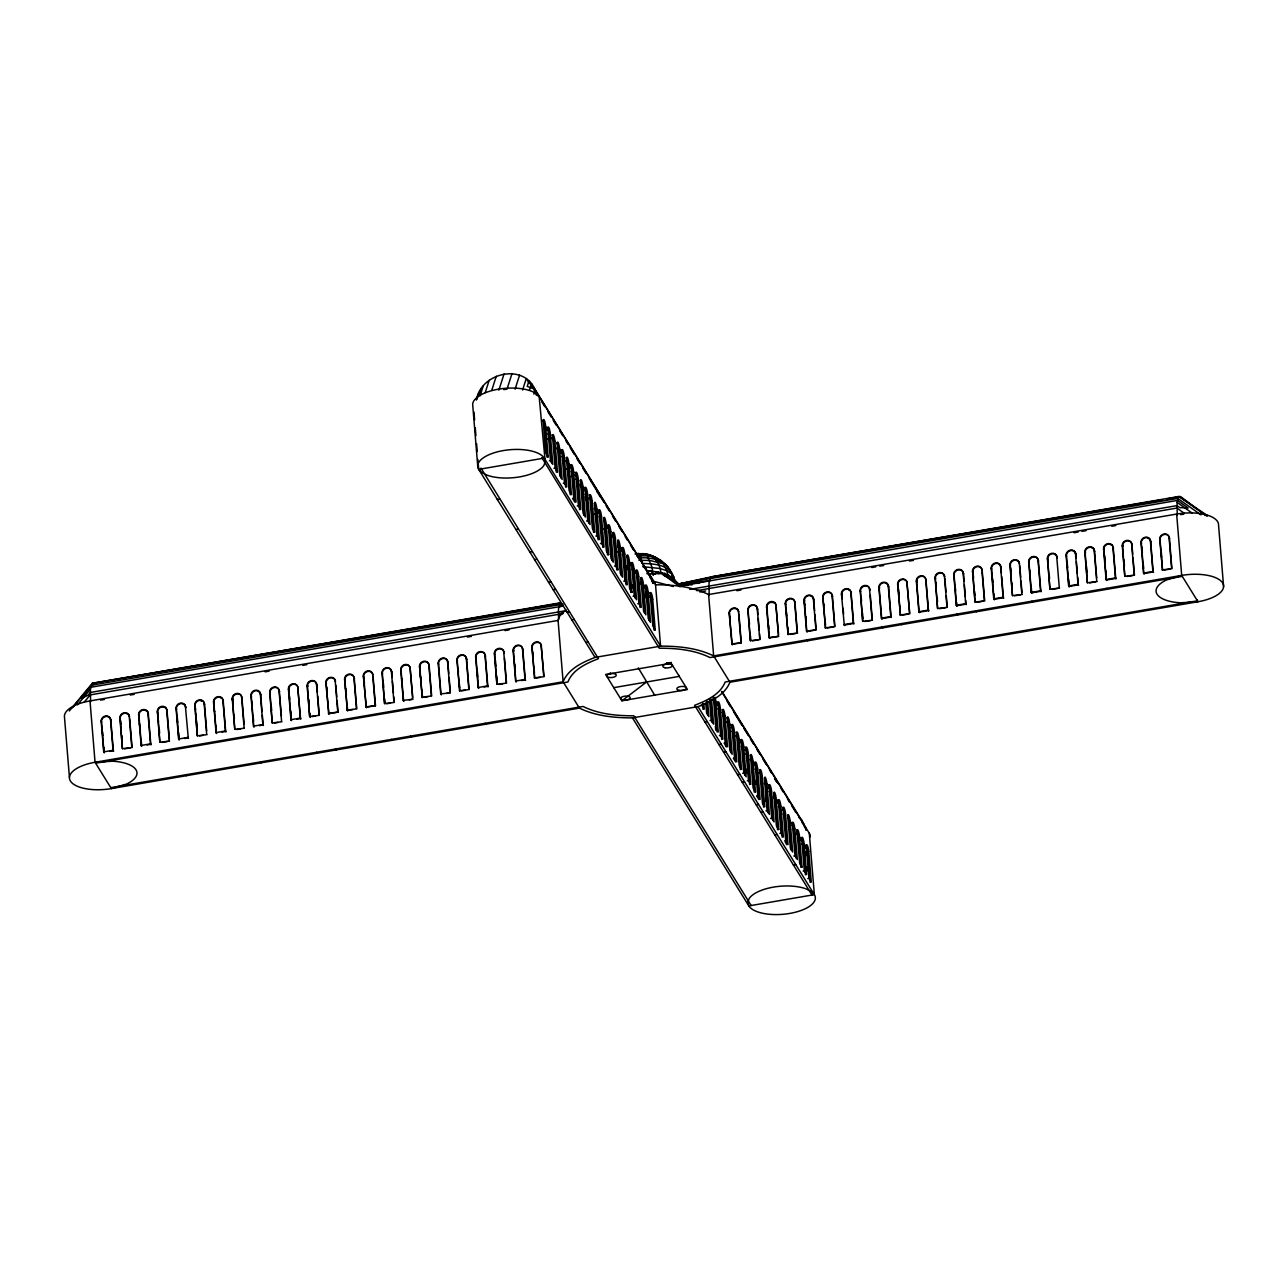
<?xml version="1.0" encoding="UTF-8"?>
<svg xmlns="http://www.w3.org/2000/svg" width="1288" height="1288" viewBox="0 0 1288 1288"><rect width="100%" height="100%" fill="white"/><g stroke="black" fill="none" stroke-linecap="round" stroke-linejoin="round"><path stroke-width="1.5" d="M558.557 619.625L558.493 608.757L560.409 602.8L92.35 683.284L90.434 689.241L90.595 701.847M476.415 400.069C480.521 372.812 523.926 362.508 535.196 389.958L655.528 584.784C673.495 584.736 692.284 586.587 708.593 594.541L709.173 595.491L709.028 582.884L710.928 576.927L1178.987 496.444L1207.484 515.635M1205.793 515.458L1178.987 496.444L1177.071 502.401L1177.232 515.007L1176.652 514.057L708.593 594.541L713.649 655.898L729.926 682.221C724.79 695.166 710.332 701.831 697.999 706.613L632.472 717.883C614.505 717.915 595.716 716.064 579.407 708.11L563.114 681.787L558.074 620.43L559.491 616.34L565.851 609.82M476.769 399.296L478.894 392.663M481.068 389.314L477.043 398.282M480.086 395.802L483.241 385.933M485.222 392.647L489.166 380.33M491.791 390.184L496.283 376.225M498.859 390.151L504.075 373.89M507.536 387.479L512.028 373.504M515.071 389.185L519.595 375.098M522.574 390.039L526.277 378.543L529.449 383.663M529.465 390.232L531.59 383.615M533.844 394.16L535.196 389.958L536.42 395.352M668.714 575.156L667.635 576.944L664.592 573.128L662.692 574.657M670.855 579.326L671.95 573.691C665.976 563.903 652.485 563.935 642.293 563.403L640.394 555.563L638.961 553.438L636.53 553.615M69.311 710.96L92.35 683.284L560.006 603.251M72.531 707.643L91.158 685.28L563.033 604.12M91.464 686.359L93.944 683.397M77.505 704.761L90.434 689.241M84.187 702.169L90.24 694.892L558.3 614.408L561.874 612.959M621.911 700.801L687.438 689.531L671.145 663.207L605.618 674.477L621.911 700.801L646.528 682.012M658.12 572.065L653.258 574.448L650.665 570.616L648.122 571.421M729.926 682.221L1197.985 601.738A33.858 14.088 -4.7 0 0 1222.602 582.949A33.858 14.088 -4.7 0 0 1181.692 575.414L713.649 655.898C697.323 647.945 678.551 646.093 660.583 646.141L595.056 657.411C582.723 662.193 568.25 668.842 563.114 681.787L95.054 762.271A33.858 14.088 -4.7 0 0 70.438 781.059A33.858 14.088 -4.7 0 0 111.348 788.594L579.407 708.11M1181.692 575.414L1166.413 580.003A33.858 14.088 -4.7 0 0 1180.516 602.8L1197.985 601.738L1181.692 575.414L1176.652 514.057A33.858 14.088 -4.7 0 1 1218.561 525.182L1223.6 586.555M558.847 606.793L562.711 605.924M652.469 573.852L661.823 573.45L678.744 584.011L710.928 576.927L1162.726 499.615M664.35 575.849L674.832 580.115L678.744 584.011L712.522 577.024M544.47 426.36L545.629 426.167A4.83 0.918 80.2 0 0 544.116 419.904A4.83 0.918 80.2 0 0 543.311 422.4L545.822 453.102L548.157 456.854L546.981 457.063L544.47 426.36A4.83 0.918 80.2 0 0 542.94 420.097M547.964 429.918L550.475 460.621L552.81 464.388L550.282 433.686A4.83 0.918 80.2 0 0 548.769 427.423A4.83 0.918 80.2 0 0 547.964 429.918L546.788 430.128A4.83 0.918 80.2 0 1 546.74 429.049M547.947 434.088L550.282 433.686M551.441 437.646L552.616 437.453A4.83 0.918 80.2 0 1 553.421 434.941A4.83 0.918 80.2 0 1 554.935 441.204L557.462 471.907L556.287 472.1L553.776 441.414A4.83 0.918 80.2 0 0 551.956 434.813M547.513 438.902L548.672 438.693M553.776 441.414L554.935 441.204M560.795 477.719L558.429 448.932L559.604 448.739A4.83 0.918 80.2 0 0 558.074 442.476A4.83 0.918 80.2 0 0 557.269 444.972L559.797 475.658L562.115 479.426L559.604 448.739M560.763 452.7L561.922 452.491A4.83 0.918 80.2 0 1 562.727 449.995A4.83 0.918 80.2 0 1 564.257 456.258L566.768 486.945L564.45 483.193L561.922 452.491M477.88 459.478L478.701 469.379L544.228 458.109L660.583 646.141L655.528 584.784M561.906 456.66L564.257 456.258M549.316 460.83L550.475 460.621M567.734 463.986L568.91 463.777A4.83 0.918 80.2 0 0 567.38 457.514A4.83 0.918 80.2 0 0 566.575 460.025L569.103 490.712L571.437 494.479L570.262 494.673L567.734 463.986A4.83 0.918 80.2 0 0 566.205 457.723M553.969 468.349L555.144 468.14L557.462 471.907M571.228 467.544L570.069 467.737A4.83 0.918 80.2 0 1 570.874 465.242A4.83 0.918 80.2 0 1 572.387 471.505L574.915 502.191L572.58 498.44L573.756 498.231L576.09 501.998L573.562 471.295A4.83 0.918 80.2 0 0 572.033 465.032A4.83 0.918 80.2 0 0 571.228 467.544L573.756 498.231M566.124 468.993L567.3 468.8M571.228 471.698L573.562 471.295M574.722 475.256L575.881 475.063A4.83 0.918 80.2 0 1 576.686 472.551A4.83 0.918 80.2 0 1 578.215 478.814L580.743 509.517L578.409 505.749L575.881 475.063M570.793 476.528L571.952 476.319M575.881 479.216L578.215 478.814M563.275 483.386L564.45 483.193M497.313 499.454L499.647 499.052M584.06 515.313L581.693 486.542L582.868 486.349A4.83 0.918 80.2 0 0 581.339 480.086A4.83 0.918 80.2 0 0 580.55 482.581L583.062 513.284L585.396 517.035L582.868 486.349M584.028 490.309L585.203 490.1A4.83 0.918 80.2 0 1 585.992 487.605A4.83 0.918 80.2 0 1 587.521 493.868L590.049 524.554L587.714 520.803L585.203 490.1M585.187 494.27L587.521 493.868M588.68 497.828L589.856 497.619A4.83 0.918 80.2 0 1 590.661 495.123A4.83 0.918 80.2 0 1 592.174 501.386L594.702 532.073L593.527 532.282L591.015 501.579A4.83 0.918 80.2 0 0 589.196 494.978M591.015 501.579L592.174 501.386M577.233 505.959L578.409 505.749M596.827 508.905L599.355 539.608L597.02 535.84L594.509 505.138A4.83 0.918 80.2 0 1 595.314 502.642A4.83 0.918 80.2 0 1 596.827 508.905L594.493 509.307A4.83 0.918 80.2 0 0 594.364 508.1M597.986 512.865L599.162 512.656A4.83 0.918 80.2 0 1 599.966 510.161A4.83 0.918 80.2 0 1 601.48 516.424L604.008 547.126L601.689 543.359L599.162 512.656M594.058 514.121L595.217 513.912M515.924 529.545L518.275 529.143M599.145 516.826L601.48 516.424M586.555 520.996L587.714 520.803M604.974 524.152L606.133 523.942A4.83 0.918 80.2 0 0 604.619 517.679A4.83 0.918 80.2 0 0 603.814 520.191L606.342 550.878L608.661 554.645L607.501 554.838L604.974 524.152A4.83 0.918 80.2 0 0 603.444 517.889M607.308 527.919L608.467 527.71A4.83 0.918 80.2 0 1 609.272 525.214A4.83 0.918 80.2 0 1 610.802 531.477L613.313 562.164L610.995 558.396L608.467 527.71M603.364 529.175L604.539 528.949M608.451 531.88L610.802 531.477M595.861 536.033L597.02 535.84M611.961 535.438L613.12 535.245A4.83 0.918 80.2 0 1 613.925 532.733A4.83 0.918 80.2 0 1 615.455 538.996L617.982 569.699L616.807 569.892L614.279 539.205A4.83 0.918 80.2 0 0 612.476 532.604M529.899 552.117L532.234 551.715M614.279 539.205L615.455 538.996M600.514 543.568L601.689 543.359M534.552 559.636L536.887 559.234M621.299 575.495L618.932 546.724L620.108 546.514A4.83 0.918 80.2 0 0 618.578 540.252A4.83 0.918 80.2 0 0 617.773 542.763L620.301 573.45L622.635 577.217L620.108 546.514M621.267 550.475L622.426 550.282A4.83 0.918 80.2 0 1 623.231 547.77A4.83 0.918 80.2 0 1 624.761 554.033L627.288 584.736L624.954 580.969L622.426 550.282M617.338 551.747L618.498 551.538M622.426 554.436L624.761 554.033M628.238 561.761L629.413 561.568A4.83 0.918 80.2 0 0 627.884 555.305A4.83 0.918 80.2 0 0 627.095 557.801L629.607 588.487L631.941 592.255L630.766 592.464L628.238 561.761A4.83 0.918 80.2 0 0 626.725 555.498M614.473 566.124L615.648 565.931L617.982 569.699M631.748 565.319L634.26 596.022L636.594 599.773L634.066 569.087A4.83 0.918 80.2 0 0 632.537 562.824A4.83 0.918 80.2 0 0 631.748 565.319L630.573 565.529A4.83 0.918 80.2 0 1 631.378 563.017A4.83 0.918 80.2 0 1 632.891 569.28L635.258 598.067M548.511 582.208L550.845 581.806M631.732 569.489L634.066 569.087M635.226 573.047L636.401 572.838A4.83 0.918 80.2 0 1 637.206 570.343A4.83 0.918 80.2 0 1 638.719 576.605L641.247 607.292L638.912 603.541L636.401 572.838M553.164 589.727L555.514 589.324M636.385 577.008L638.719 576.605M658.571 573.595L659.343 573.45A3.284 1.369 -4.7 0 1 663.32 574.19L663.497 574.496M623.778 581.178L624.954 580.969M644.58 613.104L642.213 584.333L643.372 584.124A4.83 0.918 80.2 0 0 641.859 577.861A4.83 0.918 80.2 0 0 641.054 580.357L643.565 611.059L645.9 614.827L643.372 584.124M644.547 588.101L645.707 587.908A4.83 0.918 80.2 0 1 646.512 585.396A4.83 0.918 80.2 0 1 648.041 591.659L650.569 622.346L648.234 618.578L645.707 587.908M1166.703 498.939L1180.581 496.54L1197.196 509.195M562.679 606.133L90.788 687.277L81.627 698.273L87.922 695.343L90.321 692.477L566.044 610.673M645.707 592.061L648.041 591.659M678.776 586.169L1177.441 500.42L1188.132 508.019L1179.76 507.601L1176.974 505.621L689.788 589.389M633.1 596.215L634.26 596.022M567.139 612.283L569.473 611.881M708.835 588.536L1176.894 508.052L1183.962 513.059M559.089 614.328L563.033 613.652M696.744 590.661L708.609 588.616M651.519 599.387L652.694 599.194A4.83 0.918 80.2 0 0 651.164 592.931A4.83 0.918 80.2 0 0 650.36 595.426L652.887 626.113L655.222 629.88L654.046 630.074L651.519 599.387A4.83 0.918 80.2 0 0 649.716 592.786M699.754 591.981L705.679 590.967M637.753 603.734L638.912 603.541M69.439 777.469L64.4 716.112A33.858 14.088 -4.7 0 1 90.015 700.914L558.074 620.43M100.512 700.141L104.473 699.465M130.265 695.037L134.226 694.345M265.119 671.837L269.095 671.161M302.809 665.365L306.769 664.672M467.415 637.061L471.392 636.369M505.105 630.573L509.066 629.896M736.945 590.709L740.906 590.033M871.815 567.525L875.776 566.833M879.736 566.157L883.713 565.48M909.489 561.037L913.466 560.361M1074.111 532.733L1078.072 532.057M1082.033 531.364L1086.009 530.688M1111.785 526.261L1115.762 525.568M571.792 619.818L574.126 619.415M585.75 642.374L588.085 641.971M111.122 720.523L110.527 719.59A4.83 4.299 -31.7 0 0 105.487 716.015A4.83 4.299 -31.7 0 0 101.172 721.2L103.7 751.886L113.054 750.276L113.634 751.226M122.424 748.666L120.187 718.446A4.83 4.299 -31.7 0 1 124.501 713.262A4.83 4.299 -31.7 0 1 129.541 716.836L129.251 716.37A4.83 4.299 -31.7 0 0 124.212 712.795A4.83 4.299 -31.7 0 0 119.897 717.98L122.424 748.666L132.068 747.539L129.702 718.752M148.555 714.083L147.975 713.149A4.83 4.299 -31.7 0 0 142.936 709.575A4.83 4.299 -31.7 0 0 138.621 714.76L141.149 745.462L150.503 743.852L151.082 744.786M167.295 710.863L166.715 709.93A4.83 4.299 -31.7 0 0 161.676 706.355A4.83 4.299 -31.7 0 0 157.345 711.539L159.857 742.242L169.533 741.099M186.019 707.643L185.44 706.71A4.83 4.299 -31.7 0 0 180.4 703.135A4.83 4.299 -31.7 0 0 176.07 708.32L178.597 739.006L187.968 737.396L188.547 738.346M204.744 704.423L204.164 703.49A4.83 4.299 -31.7 0 0 199.125 699.915A4.83 4.299 -31.7 0 0 194.794 705.1L197.322 735.802L206.966 734.659M223.468 701.203L222.888 700.269A4.83 4.299 -31.7 0 0 217.833 696.695A4.83 4.299 -31.7 0 0 213.518 701.88L216.046 732.582L225.4 730.972L225.98 731.906M242.192 697.999L241.597 697.05A4.83 4.299 -31.7 0 0 236.557 693.475A4.83 4.299 -31.7 0 0 232.243 698.659L234.77 729.362L244.414 728.219M260.901 694.779L260.321 693.83A4.83 4.299 -31.7 0 0 255.282 690.255A4.83 4.299 -31.7 0 0 250.967 695.44L253.494 726.142L262.849 724.532L263.428 725.466M279.625 691.559L279.045 690.61A4.83 4.299 -31.7 0 0 274.006 687.035A4.83 4.299 -31.7 0 0 269.691 692.22L272.219 722.922L281.863 721.779M296.836 719.203L300.587 718.559L297.769 687.389A4.83 4.299 -31.7 0 0 292.73 683.815A4.83 4.299 -31.7 0 0 288.415 689L290.927 719.702L300.297 718.092L300.877 719.026M317.073 685.103L316.494 684.169A4.83 4.299 -31.7 0 0 311.454 680.595A4.83 4.299 -31.7 0 0 307.124 685.779L309.651 716.482L319.311 715.339L317.733 696.148M328.376 713.262L338.036 712.119L328.665 713.729L326.138 683.026A4.83 4.299 -31.7 0 1 330.469 677.842A4.83 4.299 -31.7 0 1 335.508 681.416L335.218 680.95A4.83 4.299 -31.7 0 0 330.179 677.375A4.83 4.299 -31.7 0 0 325.848 682.56L328.955 714.196M347.1 710.042L356.76 708.899L354.232 678.196A4.83 4.299 -31.7 0 0 349.193 674.622A4.83 4.299 -31.7 0 0 344.862 679.806L347.39 710.509L344.572 679.34A4.83 4.299 -31.7 0 1 348.903 674.155A4.83 4.299 -31.7 0 1 353.942 677.73L354.522 678.679M365.824 706.822L375.484 705.679L366.114 707.289L363.586 676.603A4.83 4.299 -31.7 0 1 367.917 671.402A4.83 4.299 -31.7 0 1 372.973 674.993L372.667 674.51A4.83 4.299 -31.7 0 0 367.627 670.935A4.83 4.299 -31.7 0 0 363.313 676.12L366.404 707.756M391.971 672.239L391.391 671.289A4.83 4.299 -31.7 0 0 386.352 667.715A4.83 4.299 -31.7 0 0 382.037 672.899L384.565 703.602L394.209 702.459L393.742 696.711M412.772 697.323L410.115 668.07A4.83 4.299 -31.7 0 0 405.076 664.495A4.83 4.299 -31.7 0 0 400.761 669.68L403.289 700.382L412.933 699.239L409.182 699.883M421.997 697.162L431.657 696.019L429.129 665.333A4.83 4.299 -31.7 0 0 424.09 661.742A4.83 4.299 -31.7 0 0 419.775 666.942L422.287 697.629L419.486 666.46A4.83 4.299 -31.7 0 1 423.8 661.275A4.83 4.299 -31.7 0 1 428.84 664.85L429.419 665.799M448.144 662.579L447.564 661.63A4.83 4.299 -31.7 0 0 442.525 658.055A4.83 4.299 -31.7 0 0 438.21 663.24L440.721 693.942L450.381 692.799L446.63 693.443M459.446 690.722L469.106 689.579L466.578 658.893A4.83 4.299 -31.7 0 0 461.539 655.302A4.83 4.299 -31.7 0 0 457.208 660.503L459.736 691.189L456.918 660.036A4.83 4.299 -31.7 0 1 461.249 654.835A4.83 4.299 -31.7 0 1 466.288 658.426L466.868 659.359M485.592 656.139L485.013 655.206A4.83 4.299 -31.7 0 0 479.973 651.615A4.83 4.299 -31.7 0 0 475.642 656.816L478.17 687.502L487.524 685.892L488.12 686.826M504.316 652.919L503.737 651.986A4.83 4.299 -31.7 0 0 498.681 648.395A4.83 4.299 -31.7 0 0 494.367 653.596L496.894 684.282L506.538 683.139L504.494 658.2M523.073 649.699L522.477 648.766A4.83 4.299 -31.7 0 0 517.438 645.191A4.83 4.299 -31.7 0 0 513.123 650.376L515.619 681.062L525.005 679.452L525.585 680.386M534.375 677.842L544.019 676.699L541.202 645.546A4.83 4.299 -31.7 0 0 536.162 641.971A4.83 4.299 -31.7 0 0 531.847 647.156L534.665 678.309L532.137 647.623A4.83 4.299 -31.7 0 1 536.452 642.438A4.83 4.299 -31.7 0 1 541.491 646.013M731.648 643.919L741.292 642.776L731.938 644.386L729.411 613.684A4.83 4.299 -31.7 0 1 733.725 608.5A4.83 4.299 -31.7 0 1 738.765 612.074L738.475 611.607A4.83 4.299 -31.7 0 0 733.436 608.033A4.83 4.299 -31.7 0 0 729.121 613.217L732.228 644.853M757.779 609.337L757.199 608.387A4.83 4.299 -31.7 0 0 752.16 604.813A4.83 4.299 -31.7 0 0 747.845 609.997L750.373 640.7L760.017 639.556L759.55 633.809M778.58 634.421L775.923 605.167A4.83 4.299 -31.7 0 0 770.884 601.593A4.83 4.299 -31.7 0 0 766.569 606.777L769.081 637.48L778.741 636.336L769.371 637.946L766.859 607.26A4.83 4.299 -31.7 0 1 775.956 604.539M787.805 634.26L797.465 633.116L794.938 602.43A4.83 4.299 -31.7 0 0 789.898 598.84A4.83 4.299 -31.7 0 0 785.583 604.04L788.095 634.726L785.294 603.557A4.83 4.299 -31.7 0 1 789.608 598.373A4.83 4.299 -31.7 0 1 794.648 601.947L795.227 602.897M813.952 599.677L813.372 598.727A4.83 4.299 -31.7 0 0 808.333 595.153A4.83 4.299 -31.7 0 0 804.002 600.337L806.529 631.039L816.19 629.896L806.819 631.506L804.292 600.82A4.83 4.299 -31.7 0 1 808.623 595.62A4.83 4.299 -31.7 0 1 813.662 599.21L814.612 610.721M825.254 627.82L834.914 626.676L832.386 595.99A4.83 4.299 -31.7 0 0 827.347 592.399A4.83 4.299 -31.7 0 0 823.016 597.6L825.544 628.286L822.726 597.117A4.83 4.299 -31.7 0 1 827.057 591.933A4.83 4.299 -31.7 0 1 832.096 595.507L832.676 596.457M853.912 623.939L853.332 622.99L843.978 624.6L844.558 625.549M870.125 590.017L869.529 589.083A4.83 4.299 -31.7 0 0 864.49 585.493A4.83 4.299 -31.7 0 0 860.175 590.693L862.702 621.38L872.346 620.236L870.302 595.298M888.833 586.797L888.253 585.863A4.83 4.299 -31.7 0 0 883.214 582.273A4.83 4.299 -31.7 0 0 878.899 587.473L881.427 618.159L890.781 616.549L891.36 617.499M900.151 614.94L909.795 613.812L906.977 582.643A4.83 4.299 -31.7 0 0 901.938 579.053A4.83 4.299 -31.7 0 0 897.623 584.253L900.441 615.423L897.913 584.72A4.83 4.299 -31.7 0 1 902.228 579.536A4.83 4.299 -31.7 0 1 907.267 583.11M926.281 580.357L925.702 579.423A4.83 4.299 -31.7 0 0 920.662 575.833A4.83 4.299 -31.7 0 0 916.348 581.033L918.859 611.72L928.229 610.11L928.809 611.059M937.584 608.5L935.362 578.28A4.83 4.299 -31.7 0 1 939.677 573.096A4.83 4.299 -31.7 0 1 944.716 576.67L944.426 576.203A4.83 4.299 -31.7 0 0 939.387 572.613A4.83 4.299 -31.7 0 0 935.072 577.813L937.584 608.5L947.244 607.373L946.294 595.861M963.73 573.917L963.15 572.983A4.83 4.299 -31.7 0 0 958.111 569.409A4.83 4.299 -31.7 0 0 953.78 574.593L956.308 605.279L965.678 603.669L966.258 604.619M975.032 602.06L972.794 571.84A4.83 4.299 -31.7 0 1 977.125 566.656A4.83 4.299 -31.7 0 1 982.164 570.23L981.875 569.763A4.83 4.299 -31.7 0 0 976.835 566.189A4.83 4.299 -31.7 0 0 972.504 571.373L975.032 602.06L984.692 600.933L982.325 572.146M1001.179 567.477L1000.599 566.543A4.83 4.299 -31.7 0 0 995.56 562.969A4.83 4.299 -31.7 0 0 991.229 568.153L993.756 598.856L1003.111 597.246L1003.706 598.179M1019.613 563.79L1019.307 563.323A4.83 4.299 -31.7 0 0 1014.268 559.749A4.83 4.299 -31.7 0 0 1009.953 564.933L1012.481 595.636L1022.125 594.493M1038.627 561.037L1038.031 560.103A4.83 4.299 -31.7 0 0 1032.992 556.529A4.83 4.299 -31.7 0 0 1028.677 561.713L1031.205 592.416L1040.559 590.806L1041.139 591.739M1057.335 557.817L1056.756 556.883A4.83 4.299 -31.7 0 0 1051.716 553.309A4.83 4.299 -31.7 0 0 1047.402 558.493L1049.929 589.196L1059.573 588.053M1076.06 554.597L1075.48 553.663A4.83 4.299 -31.7 0 0 1070.441 550.089A4.83 4.299 -31.7 0 0 1066.126 555.273L1068.638 585.976L1078.008 584.366L1078.587 585.299M1094.784 551.377L1094.204 550.443A4.83 4.299 -31.7 0 0 1089.165 546.869A4.83 4.299 -31.7 0 0 1084.85 552.053L1087.362 582.756L1097.022 581.613M1113.508 548.173L1112.929 547.223A4.83 4.299 -31.7 0 0 1107.889 543.649A4.83 4.299 -31.7 0 0 1103.558 548.833L1106.086 579.536L1115.456 577.926L1116.036 578.859M1132.233 544.953L1131.653 544.003A4.83 4.299 -31.7 0 0 1126.614 540.429A4.83 4.299 -31.7 0 0 1122.283 545.613L1124.81 576.316L1134.47 575.173L1133.038 557.913M1150.957 541.733L1150.377 540.783A4.83 4.299 -31.7 0 0 1145.338 537.209A4.83 4.299 -31.7 0 0 1141.007 542.393L1143.535 573.096L1152.889 571.486L1153.485 572.419M1162.259 569.876L1171.903 568.733L1169.391 538.03A4.83 4.299 -31.7 0 0 1164.336 534.456A4.83 4.299 -31.7 0 0 1160.021 539.64L1162.549 570.343L1159.731 539.173A4.83 4.299 -31.7 0 1 1164.046 533.989A4.83 4.299 -31.7 0 1 1169.101 537.563L1169.681 538.513M109.609 751.403L113.344 750.759L110.816 720.056A4.83 4.299 -31.7 0 0 105.777 716.482A4.83 4.299 -31.7 0 0 101.462 721.666L103.99 752.369M124.582 748.827L130.201 747.861M147.041 744.963L150.793 744.319L148.265 713.616A4.83 4.299 -31.7 0 0 143.226 710.042A4.83 4.299 -31.7 0 0 138.911 715.226L141.439 745.929M162.03 742.387L167.649 741.421M184.506 738.523L188.257 737.879L185.44 706.71M199.479 735.947L203.23 735.303M221.955 732.083L225.69 731.439L223.178 700.736A4.83 4.299 -31.7 0 0 218.139 697.162A4.83 4.299 -31.7 0 0 213.808 702.346L216.336 733.049M236.928 729.507L240.679 728.863M259.403 725.643L263.138 724.999L262.349 715.404M274.376 723.067L278.111 722.423M311.825 716.627L315.56 715.983M349.257 710.187L353.009 709.543M386.722 703.747L390.473 703.103M424.171 697.307L427.906 696.663M461.603 690.867L465.354 690.223M484.079 687.003L487.83 686.359L485.302 655.673A4.83 4.299 -31.7 0 0 480.263 652.098A4.83 4.299 -31.7 0 0 475.932 657.283L478.46 687.969M499.052 684.427L502.803 683.783M521.543 680.563L525.295 679.919L522.767 649.233A4.83 4.299 -31.7 0 0 517.728 645.658A4.83 4.299 -31.7 0 0 513.413 650.843L515.908 681.529M536.533 677.987L540.268 677.343M752.53 640.844L758.149 639.878M789.979 634.404L795.582 633.438M827.411 627.964L833.03 626.998M864.86 621.524L870.479 620.558M902.308 615.101L907.927 614.135M939.757 608.661L945.376 607.695M977.19 602.221L982.808 601.255M1014.638 595.781L1020.257 594.815M1052.087 589.341L1057.706 588.375M1089.535 582.901L1095.154 581.935M1126.968 576.461L1132.587 575.495M1164.416 570.021L1170.035 569.054M669.502 662.596L666.395 663.143A4.83 2.013 -4.7 0 1 668.891 662.982M95.634 763.204L567.895 681.996C572.709 669.551 586.636 663.24 598.437 658.699L480.955 468.091M1182.287 576.364L710.026 657.572C694.441 649.876 676.458 648.154 659.279 648.234L541.813 457.626M613.764 687.647L679.291 676.377L679.211 675.492M110.768 787.66L583.029 706.452C598.598 714.132 616.582 715.854 633.76 715.79L751.162 905.512M715.693 700.994L718.221 731.681L717.046 731.89L714.518 701.187L715.693 700.994A4.83 0.918 80.2 0 0 715.098 697.339M700.753 705.566L701.928 705.357L704.262 709.125L703.779 703.377M718.028 704.745L720.539 735.448L722.874 739.215L720.346 708.513A4.83 0.918 80.2 0 0 718.833 702.25A4.83 0.918 80.2 0 0 718.028 704.745L716.853 704.955A4.83 0.918 80.2 0 1 717.658 702.443A4.83 0.918 80.2 0 1 719.187 708.706L721.699 739.409M718.012 708.915L720.346 708.513M721.505 712.473L722.681 712.28A4.83 0.918 80.2 0 1 723.486 709.769A4.83 0.918 80.2 0 1 724.999 716.031L727.527 746.734L725.208 742.967L722.681 712.28M722.665 716.434L724.999 716.031M710.074 720.604L711.234 720.411L713.568 724.162L711.507 699.223M704.955 722.037L707.289 721.634M730.86 752.53L728.493 723.759L729.652 723.55A4.83 0.918 80.2 0 0 728.139 717.287A4.83 0.918 80.2 0 0 727.334 719.799L729.861 750.485L732.18 754.253L729.652 723.55M730.811 727.511L731.986 727.317A4.83 0.918 80.2 0 1 732.792 724.806A4.83 0.918 80.2 0 1 734.305 731.069L736.833 761.772L734.514 758.02L731.986 727.317M731.97 731.471L734.305 731.069M719.38 735.657L720.539 735.448M737.799 738.797L738.974 738.604A4.83 0.918 80.2 0 0 737.444 732.341A4.83 0.918 80.2 0 0 736.639 734.836L739.167 765.539L741.486 769.29L740.326 769.5L737.799 738.797A4.83 0.918 80.2 0 0 735.979 732.196M724.033 743.176L725.208 742.967M718.913 744.593L721.248 744.19M741.292 742.355L743.82 773.058L746.138 776.809L743.627 746.122A4.83 0.918 80.2 0 0 742.097 739.859A4.83 0.918 80.2 0 0 741.292 742.355L740.117 742.564A4.83 0.918 80.2 0 1 740.214 740.004M741.276 746.525L743.627 746.122M723.566 752.128L725.917 751.725M744.77 750.083L745.945 749.874A4.83 0.918 80.2 0 1 746.75 747.378A4.83 0.918 80.2 0 1 748.28 753.641L750.791 784.344L748.473 780.576L745.945 749.874M745.929 754.044L748.28 753.641M734.514 758.02L733.339 758.213L735.673 761.981L733.146 731.278A4.83 0.918 80.2 0 0 732.083 726.062A4.83 0.918 80.2 0 0 730.908 724.967M751.757 761.369L752.933 761.16A4.83 0.918 80.2 0 0 751.403 754.897A4.83 0.918 80.2 0 0 750.598 757.408L753.126 788.095L755.46 791.862L754.285 792.056L751.757 761.369A4.83 0.918 80.2 0 0 750.228 755.106M754.092 765.12L755.251 764.927A4.83 0.918 80.2 0 1 756.056 762.416A4.83 0.918 80.2 0 1 757.586 768.678L760.113 799.381L757.779 795.614L755.251 764.927M755.235 769.081L757.586 768.678M742.645 773.251L743.82 773.058M737.541 774.684L739.876 774.281M758.745 772.639L759.904 772.446A4.83 0.918 80.2 0 1 760.709 769.934A4.83 0.918 80.2 0 1 762.238 776.197L764.766 806.9L762.432 803.149L759.904 772.446M759.26 769.805A4.83 0.918 80.2 0 1 761.063 776.406L762.238 776.197M747.298 780.786L748.473 780.576M742.194 782.219L744.528 781.816M766.891 783.732L769.419 814.419L767.085 810.667L764.557 779.965A4.83 0.918 80.2 0 1 765.362 777.469A4.83 0.918 80.2 0 1 766.891 783.732L764.557 784.134A4.83 0.918 80.2 0 0 764.412 782.927M768.051 787.692L769.226 787.483A4.83 0.918 80.2 0 1 770.015 784.988A4.83 0.918 80.2 0 1 771.544 791.251L774.072 821.937L771.737 818.186L769.226 787.483M769.21 791.653L771.544 791.251M757.779 795.614L756.603 795.823L758.938 799.574L756.41 768.888A4.83 0.918 80.2 0 0 755.364 763.671A4.83 0.918 80.2 0 0 754.172 762.577M775.022 798.963L776.197 798.769A4.83 0.918 80.2 0 0 774.684 792.506A4.83 0.918 80.2 0 0 773.879 795.002L776.39 825.705L778.725 829.472L777.55 829.665L775.022 798.963A4.83 0.918 80.2 0 0 773.508 792.7M756.153 804.775L758.487 804.372M778.532 802.521L781.043 833.223L783.378 836.991L780.85 806.288A4.83 0.918 80.2 0 0 779.337 800.025A4.83 0.918 80.2 0 0 778.532 802.521L777.356 802.73A4.83 0.918 80.2 0 1 778.161 800.234A4.83 0.918 80.2 0 1 779.691 806.497L782.202 837.184M778.516 806.691L780.85 806.288M765.925 810.86L767.085 810.667M760.806 812.309L763.156 811.907M782.009 810.249L783.185 810.055A4.83 0.918 80.2 0 1 783.99 807.544A4.83 0.918 80.2 0 1 785.503 813.807L788.031 844.509L785.712 840.742L783.185 810.055M783.168 814.209L785.503 813.807M770.578 818.379L771.737 818.186M791.363 850.305L788.997 821.535L790.156 821.325A4.83 0.918 80.2 0 0 788.642 815.062A4.83 0.918 80.2 0 0 787.837 817.574L790.365 848.261L792.684 852.028L790.156 821.325M791.315 825.286L792.49 825.093A4.83 0.918 80.2 0 1 793.295 822.597A4.83 0.918 80.2 0 1 794.809 828.86L797.336 859.547L795.018 855.795L792.49 825.093M792.474 829.263L794.809 828.86M779.884 833.433L781.043 833.223M774.764 834.865L777.115 834.463M798.302 836.572L799.478 836.379A4.83 0.918 80.2 0 0 797.948 830.116A4.83 0.918 80.2 0 0 797.143 832.611L799.671 863.314L801.989 867.065L800.83 867.275L798.302 836.572A4.83 0.918 80.2 0 0 796.483 829.971M784.537 840.951L785.712 840.742M801.796 840.13L804.324 870.833L806.642 874.6L804.131 843.898A4.83 0.918 80.2 0 0 802.601 837.635A4.83 0.918 80.2 0 0 801.796 840.13L800.621 840.34A4.83 0.918 80.2 0 1 800.717 837.78M801.78 844.3L804.131 843.898M805.274 847.858L806.449 847.649A4.83 0.918 80.2 0 1 807.254 845.153A4.83 0.918 80.2 0 1 808.784 851.416L811.295 882.119L808.977 878.352L806.449 847.649M806.433 851.819L808.784 851.416M793.843 855.989L795.018 855.795M793.392 864.956L795.726 864.554M803.149 871.026L804.324 870.833M807.801 878.561L808.977 878.352M721.505 691.398L809.299 833.288L814.354 894.645L748.827 905.915L632.472 717.883M680.821 586.523L678.744 584.011L1177.795 498.44L1200.963 514.878M684.121 586.04L678.744 584.011L690.626 582.418M503.737 389.604L506.989 389.218M1180.484 514.62L1183.736 514.25M95.054 762.271L112.523 761.208A33.858 14.088 -4.7 0 1 126.643 784.006L111.348 788.594L95.054 762.271L90.015 700.914M682.527 585.122L678.744 584.011L709.382 580.904M674.155 579.536L674.139 577.571L667.538 566.559C660.792 559.459 652.356 556.915 643.694 553.647L637.544 553.872C654.69 551.972 671.531 565.319 675.137 581.886C669.792 572.709 657.556 571.663 647.961 571.035M635.016 554.049L645.063 554.355M636.723 554.709C644.354 554.484 654.529 554.178 659.215 561.294M636.932 555.804L647.075 555.853L652.002 567.09L653.209 575.382M638.896 560.28L649.909 560.441L663.272 563.79L666.894 570.826L668.343 577.845M688.146 585.428L678.744 584.011L699.561 583.239M682.721 584.527L678.744 584.011L684.701 583.915M646.817 573.627L655.19 574.174M641.054 557.833C652.018 557.334 663.594 560.216 669.76 569.827L669.776 571.598M642.873 566.704L660.197 568.507L666.894 570.826L671.66 573.917L673.238 581.017M678.744 584.011L691.946 584.929M639.991 553.969L647.945 554.371C655.785 556.802 659.955 564.981 660.937 572.661M652.195 580.952L673.302 586.507M648.637 555.885L647.703 555.273L651.406 555.579L661.469 560.844L663.288 563.516M1200.48 511.529L1207.033 516.182M1177.071 502.401L1191.947 512.946M661.823 573.45L679.887 586.797M799.059 817.606L801.716 820.134L806.175 830.003M544.228 458.109A33.858 14.088 -4.7 0 0 503.318 450.575A33.858 14.088 -4.7 0 0 478.701 469.379L481.921 472.583L487.154 475.192A33.858 14.088 -4.7 0 0 543.906 465.435L545.21 461.7L539.173 396.752A33.858 14.088 -4.7 0 0 502.61 388.59A33.858 14.088 -4.7 0 0 472.664 404.416L477.703 465.773M814.354 894.645L811.134 891.425L805.886 888.817A33.858 14.088 -4.7 0 0 749.133 898.573L747.829 902.308L748.827 905.915A33.858 14.088 -4.7 0 0 789.737 913.434A33.858 14.088 -4.7 0 0 814.354 894.645L697.999 706.613M653.869 557.173L654.513 558.123M1159.731 539.173L1160.311 540.123A4.83 4.299 -31.7 0 1 1160.375 538.947M1141.007 542.393L1141.587 543.343M1143.535 573.096L1144.114 574.029M1122.283 545.613L1122.862 546.563A4.83 4.299 -31.7 0 1 1122.943 545.388M1124.81 576.316L1122.572 546.08A4.83 4.299 -31.7 0 1 1126.903 540.896A4.83 4.299 -31.7 0 1 1131.943 544.47L1132.732 554.065M1103.558 548.833L1104.154 549.767M1106.086 579.536L1106.666 580.469M1084.85 552.053L1085.43 552.987A4.83 4.299 -31.7 0 1 1085.494 551.827M1106.795 588.294L1107.374 589.244M1087.362 582.756L1085.14 552.52A4.83 4.299 -31.7 0 1 1089.455 547.336A4.83 4.299 -31.7 0 1 1094.494 550.91L1096.7 577.781M1066.126 555.273L1066.706 556.207M1068.638 585.976L1069.233 586.909M1047.402 558.493L1048.303 563.275M1049.929 589.196L1047.691 558.96A4.83 4.299 -31.7 0 1 1056.804 556.239M1028.677 561.713L1029.257 562.647M1031.205 592.416L1031.785 593.349M1009.953 564.933L1010.533 565.867M1031.897 601.174L1032.477 602.124M1012.481 595.636L1010.243 565.4A4.83 4.299 -31.7 0 1 1019.355 562.679M991.229 568.153L991.808 569.087M993.756 598.856L994.336 599.789M972.504 571.373L973.084 572.307M953.78 574.593L954.376 575.527M975.74 610.834L976.32 611.768M956.308 605.279L956.887 606.229L956.582 602.398M935.072 577.813L935.652 578.747M957 614.054L957.58 615.004M916.348 581.033L916.927 581.967A4.83 4.299 -31.7 0 1 916.992 580.808M918.859 611.72L919.455 612.669M897.623 584.253L898.203 585.187M878.899 587.473L879.479 588.407A4.83 4.299 -31.7 0 1 879.543 587.248M900.843 623.714L901.423 624.648M881.427 618.159L882.006 619.109M860.175 590.693L860.754 591.627M882.103 626.934L882.683 627.884M841.74 594.38A4.83 4.299 -31.7 0 1 846.071 589.179A4.83 4.299 -31.7 0 1 851.11 592.77L853.622 623.456L844.268 625.066L841.45 593.897A4.83 4.299 -31.7 0 1 845.765 588.713A4.83 4.299 -31.7 0 1 850.821 592.303L851.4 593.237M862.702 621.38L860.465 591.16A4.83 4.299 -31.7 0 1 864.779 585.976A4.83 4.299 -31.7 0 1 869.835 589.55M841.45 593.897L842.352 598.679M822.726 597.117L823.306 598.067M804.002 600.337L804.903 605.119M825.946 636.594L826.526 637.528M806.529 631.039L807.109 631.973M785.294 603.557L785.873 604.507M807.206 639.814L807.785 640.748M766.569 606.777L767.455 611.559M769.081 637.48L769.677 638.413M747.845 609.997L748.425 610.947M750.373 640.7L748.135 610.464A4.83 4.299 -31.7 0 1 752.45 605.279A4.83 4.299 -31.7 0 1 757.489 608.854L757.972 614.618M729.121 613.217L729.7 614.167M751.049 649.474L751.629 650.408M654.98 583.303L533.651 387.237L533.2 388.622L527.227 386.384L528.933 381.071L533.168 387.913M722.327 692.139L803.776 823.773L804.63 827.234M535.277 391.327L538.448 396.463M541.636 401.598L544.808 406.718M547.98 411.854L551.151 416.974M553.26 420.387L556.432 425.523M559.604 430.643L562.792 435.779M565.963 440.899L568.072 444.328M570.182 447.741L574.416 454.584M576.541 457.997L579.713 463.133M582.884 468.252L586.056 473.388M589.228 478.508L597.696 492.193M599.806 495.606L604.04 502.449M606.149 505.862L609.321 510.998M612.492 516.118L615.68 521.254M618.852 526.373L622.024 531.509M625.195 536.629L627.304 540.058M630.476 545.178L633.648 550.314M636.836 555.434L638.945 558.847M643.179 565.69L651.551 577.99L652.774 583.384M647.284 572.323L649.265 575.543M727.14 701.38L730.312 706.5M733.484 711.636L741.952 725.305M744.062 728.718L748.296 735.561M750.405 738.974L753.577 744.11M756.748 749.246L759.92 754.366M763.108 759.501L766.279 764.621M769.451 769.757L771.56 773.17M774.732 778.29L777.904 783.426M781.075 788.546L783.201 791.975M787.435 798.818L789.544 802.231M791.653 805.644L795.887 812.486M533.844 389.668L536.999 394.756M596.972 491.662L600.128 496.766M649.571 576.67L653.773 583.464M774.523 778.596L776.632 781.993M594.702 532.073L592.367 528.322L589.856 497.619M718.221 731.681L715.886 727.929L713.375 697.227M724.806 744.432L726.351 746.927L723.84 716.241A4.83 0.918 80.2 0 0 722.021 709.64M785.31 842.207L786.855 844.703L784.344 814.016A4.83 0.918 80.2 0 0 782.524 807.415M654.674 695.166L638.301 667.876M478.701 469.379L595.056 657.411M531.847 647.156L532.427 648.089M513.123 650.376L513.703 651.309A4.83 4.299 -31.7 0 1 513.767 650.15M513.832 659.134L514.411 660.084M541.427 713.6L542.006 714.534M515.619 681.062L516.198 682.012M494.367 653.596L494.946 654.529M496.894 684.282L494.656 654.062A4.83 4.299 -31.7 0 1 498.987 648.878A4.83 4.299 -31.7 0 1 504.027 652.452M475.642 656.816L476.222 657.749A4.83 4.299 -31.7 0 1 476.302 656.59M478.17 687.502L478.75 688.436M456.918 660.036L457.514 660.969M485.254 723.26L485.834 724.194M438.21 663.24L438.789 664.189M466.514 726.48L467.109 727.414M440.721 693.942L441.301 694.876M419.486 666.46L420.065 667.409M420.194 675.25L421.112 680.177M400.761 669.68L401.341 670.629M401.486 678.47L402.065 679.404M403.289 700.382L403.869 701.316M382.037 672.899L382.617 673.849M410.357 736.14L410.936 737.074M384.565 703.602L382.327 673.383A4.83 4.299 -31.7 0 1 386.642 668.182A4.83 4.299 -31.7 0 1 391.681 671.773L392.164 677.52M363.313 676.12L363.892 677.069M364.037 684.894L364.617 685.844M391.616 739.36L392.196 740.294M344.572 679.34L345.152 680.289M345.297 688.114L345.876 689.064M325.848 682.56L326.444 683.509M326.572 691.334L327.152 692.284M307.124 685.779L307.719 686.713A4.83 4.299 -31.7 0 1 307.784 685.554M307.848 694.554L308.428 695.504M335.46 749.02L336.039 749.954M309.651 716.482L307.43 686.246A4.83 4.299 -31.7 0 1 311.744 681.062A4.83 4.299 -31.7 0 1 316.784 684.636L317.412 692.316M288.415 689L288.995 689.949M316.719 752.24L317.299 753.174M290.927 719.702L291.523 720.636M269.691 692.22L270.271 693.169A4.83 4.299 -31.7 0 1 270.335 691.994M272.219 722.922L269.981 692.686A4.83 4.299 -31.7 0 1 274.296 687.502A4.83 4.299 -31.7 0 1 279.335 691.076L281.396 716.015M250.967 695.44L251.546 696.389M253.494 726.142L254.074 727.076M232.243 698.659L233.144 703.441M260.562 761.9L261.142 762.834M234.77 729.362L232.532 699.126A4.83 4.299 -31.7 0 1 236.847 693.942A4.83 4.299 -31.7 0 1 241.903 697.516L244.108 724.387M213.518 701.88L214.098 702.813M214.243 710.654L214.822 711.604M216.046 732.582L216.626 733.516M194.794 705.1L195.663 709.559M195.518 713.874L196.098 714.824M197.322 735.802L195.084 705.566A4.83 4.299 -31.7 0 1 199.415 700.382A4.83 4.299 -31.7 0 1 204.454 703.956L206.66 730.811M176.07 708.32L176.665 709.253M178.597 739.006L179.177 739.956M157.345 711.539L158.215 715.983M158.07 720.298L158.649 721.264M185.665 774.78L186.245 775.714M159.857 742.242L157.635 712.006A4.83 4.299 -31.7 0 1 166.748 709.286M138.621 714.76L139.201 715.693M139.346 723.518L140.408 730.457M141.149 745.462L141.728 746.396M119.897 717.98L120.476 718.913M120.621 726.738L121.201 727.704M101.172 721.2L101.752 722.133M103.7 751.886L104.28 752.836L103.797 747.072M671.982 577.443L673.447 580.164M801.716 820.134L802.601 823.773M805.322 826.494L806.143 830.084M1197.341 599.934L1197.405 600.804L725.144 682.012C720.33 694.474 706.404 700.769 694.618 705.325L812.004 895.047L811.939 894.162M1169.101 537.563L1171.613 568.266M1161.261 551.634L1161.728 557.382M1150.377 540.783L1152.889 571.486M1141.909 547.175L1142.376 552.922M1143.325 564.434L1143.647 568.282M1131.653 544.003L1134.181 574.706M1123.973 559.99L1124.44 565.738M1112.929 547.223L1115.456 577.926M1104.621 555.531L1105.088 561.294M1105.877 570.874L1106.36 576.638M1094.204 550.443L1096.732 581.146M1086.525 566.43L1087.008 572.178M1076.092 557.978L1075.77 554.13A4.83 4.299 -31.7 0 0 1070.73 550.556A4.83 4.299 -31.7 0 0 1066.416 555.74L1068.943 586.442L1078.298 584.832L1077.67 577.153M1076.398 561.81L1077.348 573.321M1075.48 553.663L1078.008 584.366M1067.333 563.886L1067.655 567.718M1068.589 579.23L1069.072 584.994M1056.756 556.883L1059.283 587.586M1049.237 574.786L1049.559 578.618M1038.031 560.103L1040.559 590.806M1029.885 570.326L1030.207 574.158M1031.302 587.602L1031.624 591.434M1019.758 565.706L1020.708 577.217M1021.03 581.065L1021.98 592.577M1019.307 563.323L1021.835 594.026M1010.694 567.783L1011.016 571.631M1011.949 583.142L1012.271 586.974M1001.356 572.774L1000.889 567.01A4.83 4.299 -31.7 0 0 995.849 563.436A4.83 4.299 -31.7 0 0 991.519 568.62L994.046 599.322L1003.4 597.713L1001.678 576.605M1000.599 566.543L1003.111 597.246M992.597 578.682L992.919 582.514M993.869 594.026L994.175 597.874M981.875 569.763L984.386 600.466M973.245 574.223L973.567 578.071M974.662 591.498L974.984 595.33M964.068 581.13L963.44 573.45A4.83 4.299 -31.7 0 0 958.401 569.876A4.83 4.299 -31.7 0 0 954.07 575.06L956.598 605.763L965.968 604.153L965.646 600.305M964.39 584.961L965.324 596.473M963.15 572.983L965.678 603.669M955.31 587.038L955.632 590.87M944.877 578.586L945.972 592.013M944.426 576.203L946.954 606.889M935.957 582.579L936.279 586.426M937.229 597.938L937.535 601.77M925.702 579.423L928.229 610.11M906.977 582.643L909.505 613.33M898.525 589.019L898.992 594.782M899.942 606.294L900.248 610.126M888.253 585.863L890.781 616.549M869.529 589.083L872.057 619.769M861.237 597.374L861.543 601.222M862.493 612.734L862.96 618.481M850.821 592.303L853.332 622.99M843.141 608.274L843.608 614.038M832.096 595.507L834.608 626.21M823.789 603.814L824.256 609.578M825.206 621.09L825.528 624.922M814.918 614.553L816.029 627.981M813.372 598.727L815.9 629.43M805.853 616.63L806.32 622.394M794.648 601.947L797.175 632.649M810.136 882.312L807.608 851.626A4.83 0.918 80.2 0 0 805.547 845.009M786.501 612.17L786.807 616.018M787.757 627.53L788.24 633.277M805.596 851.69L805.918 855.538M806.851 867.049L807.174 870.881M805.483 874.794L802.955 844.091A4.83 0.918 80.2 0 0 801.426 837.828M799.478 836.379L801.989 867.065M775.923 605.167L778.451 635.87M796.016 857.84L793.649 829.053A4.83 0.918 80.2 0 0 792.603 823.837A4.83 0.918 80.2 0 0 791.412 822.742M768.566 624.986L768.888 628.834M776.197 798.769L778.725 829.472M758.278 618.449L759.228 629.961M757.199 608.387L759.727 639.09M772.736 820.231L770.369 791.444A4.83 0.918 80.2 0 0 768.324 784.827M768.083 812.712L765.716 783.925A4.83 0.918 80.2 0 0 764.509 778.306M765.652 797.562L765.974 801.394M749.214 620.542L749.519 624.374M750.469 635.886L750.791 639.717M761.063 776.406L763.591 807.109M755.348 780.48L755.67 784.312M752.933 761.16L755.46 791.862M738.926 614.006L741.292 642.776M738.475 611.607L741.003 642.31M749.632 784.537L747.104 753.834A4.83 0.918 80.2 0 0 745.044 747.217M746.348 769.274L746.67 773.106M744.818 775.102L742.452 746.316A4.83 0.918 80.2 0 0 740.922 740.053M729.861 616.083L730.167 619.914M731.117 631.426L731.439 635.258M738.974 738.604L741.486 769.29M715.404 726.335L715.726 730.167M710.348 699.432L712.232 722.455M709.495 699.304L711.234 720.411M707.643 701.3L708.915 716.643L706.581 712.892L705.792 703.296M706.484 701.493L707.579 714.937M702.62 703.57L703.087 709.334M671.064 662.338L671.145 663.207M652.694 599.194L655.222 629.88M649.233 620.639L646.866 591.868A4.83 0.918 80.2 0 0 645.819 586.652A4.83 0.918 80.2 0 0 644.628 585.557M645.851 593.993L646.174 597.825M640.072 607.501L637.56 576.799A4.83 0.918 80.2 0 0 635.741 570.198M632.988 584.832L633.31 588.664M629.413 561.568L631.941 592.255M626.548 565.674L626.87 569.505M626.113 584.929L623.585 554.243A4.83 0.918 80.2 0 0 621.541 547.625M634.743 716.595L634.807 717.48M613.12 535.245L615.648 565.931M611.993 560.457L609.626 531.67A4.83 0.918 80.2 0 0 608.419 526.051A4.83 0.918 80.2 0 0 607.276 525.971M606.133 523.942L608.661 554.645M602.832 547.32L600.321 516.633A4.83 0.918 80.2 0 0 598.26 510.016M610.222 672.803L610.287 673.672M598.179 539.801L595.668 509.098A4.83 0.918 80.2 0 0 594.444 503.479M588.713 522.848L586.346 494.061A4.83 0.918 80.2 0 0 585.299 488.86A4.83 0.918 80.2 0 0 584.108 487.75M585.348 496.186L585.654 500.018M579.568 509.71L577.04 479.023A4.83 0.918 80.2 0 0 574.995 472.406M568.91 463.777L571.437 494.479M565.609 487.154L563.081 456.451A4.83 0.918 80.2 0 0 562.035 451.251A4.83 0.918 80.2 0 0 560.844 450.156M552.616 437.453L555.144 468.14M551.489 462.666L549.123 433.879A4.83 0.918 80.2 0 0 547.899 428.26A4.83 0.918 80.2 0 0 546.772 428.18M545.629 426.167L548.157 456.854M541.202 645.546L543.729 676.232M532.749 651.937L533.055 655.769M534.005 667.264L534.472 673.028M522.477 648.766L525.005 679.452M503.737 651.986L506.248 682.672M495.429 660.277L495.896 666.041M496.685 675.636L497.152 681.384M473.968 411.967L474.628 419.888M475.272 427.809L475.932 435.73M476.576 443.636L477.236 451.557M485.013 655.206L487.524 685.892M477.333 671.177L477.8 676.924M466.288 658.426L468.816 689.112M458.142 668.649L458.448 672.481M459.397 683.992L459.719 687.824M448.804 673.624L447.854 662.113A4.83 4.299 -31.7 0 0 442.814 658.522A4.83 4.299 -31.7 0 0 438.5 663.723L441.011 694.409M449.11 677.456L450.22 690.883M447.564 661.63L450.092 692.332M428.84 664.85L431.367 695.552M421.933 690.126L422.416 696.116M410.115 668.07L412.643 698.772M403.579 700.849L401.051 670.163A4.83 4.299 -31.7 0 1 410.164 667.442M392.47 681.352L393.42 692.864M391.391 671.289L393.919 701.992M383.405 683.429L383.727 687.277M384.661 698.788L384.983 702.62M373.118 676.908L375.484 705.679M372.667 674.51L375.194 705.212M353.942 677.73L356.454 708.432M346.037 691.06L346.375 695.037M347.358 706.999L347.68 710.976M335.814 685.264L336.764 696.776M337.086 700.608L338.036 712.119M335.218 680.95L337.746 711.652M326.717 687.003L327.007 690.513M327.973 702.25L328.311 706.226M316.494 684.169L319.022 714.872M308.766 699.497L309.088 703.473M309.909 713.439L310.231 717.416M297.769 687.389L300.297 718.092M289.462 695.697L289.784 699.529M290.734 711.04L291.04 714.888M291.217 720.169L288.705 689.466A4.83 4.299 -31.7 0 1 293.02 684.282A4.83 4.299 -31.7 0 1 298.059 687.856M279.045 690.61L281.573 721.312M271.366 706.597L271.688 710.429M262.044 711.572L260.611 694.296A4.83 4.299 -31.7 0 0 255.571 690.722A4.83 4.299 -31.7 0 0 251.257 695.906L253.784 726.609M260.321 693.83L262.849 724.532M252.013 702.137L252.335 705.969M253.285 717.48L253.591 721.328M241.597 697.05L244.124 727.752M234.094 714.953L234.4 718.784M222.888 700.269L225.4 730.972M215.965 725.547L216.304 729.523M204.164 703.49L206.676 734.192M196.597 720.797L197.08 726.77M177.293 716.933L177.76 722.681M178.549 732.276L179.016 738.04M178.887 739.489L176.359 708.786A4.83 4.299 -31.7 0 1 180.69 703.602A4.83 4.299 -31.7 0 1 185.73 707.176M167.005 710.396L169.372 739.167M166.715 709.93L169.243 740.616M147.975 713.149L150.503 743.852M141.229 740.423L141.551 744.4M129.251 716.37L131.779 747.056M120.621 720.668L120.911 724.178M121.861 735.673L122.344 741.647M110.527 719.59L113.054 750.276M102.541 731.729L102.863 735.561M514.733 664.077L515.232 670.05M364.037 678.824L364.472 684.073M159.31 729.233L159.632 733.21M617.725 541.089A4.83 0.918 80.2 0 1 618.932 546.724M617.628 545.726A4.83 0.918 80.2 0 1 617.773 546.917M589.244 498.134A4.83 0.918 80.2 0 1 589.501 499.341M1017.246 560.876A4.83 4.299 -31.7 0 1 1019.082 562.18M745.044 749.31A4.83 0.918 80.2 0 1 745.333 750.389M580.18 480.279A4.83 0.918 80.2 0 1 581.693 486.542M580.196 484.304A4.83 0.918 80.2 0 1 580.534 486.751M630.524 563.854A4.83 0.918 80.2 0 1 630.83 564.756M713.922 697.549A4.83 0.918 80.2 0 1 714.518 701.187M736.028 735.351A4.83 0.918 80.2 0 1 736.285 736.559M713.021 698.949A4.83 0.918 80.2 0 1 713.23 700.189M768.308 786.92A4.83 0.918 80.2 0 1 768.614 787.998M809.299 833.288A33.858 14.088 -4.7 0 1 810.297 836.878M546.74 428.453A4.83 0.918 80.2 0 1 547.046 429.355M574.979 474.483A4.83 0.918 80.2 0 1 575.285 475.578M640.683 578.071A4.83 0.918 80.2 0 1 642.213 584.333M886.192 583.4A4.83 4.299 -31.7 0 1 887.223 583.931M771.464 602.526A4.83 4.299 -31.7 0 1 772.687 602.478M773.846 602.72A4.83 4.299 -31.7 0 1 774.877 603.251M552.005 437.952A4.83 0.918 80.2 0 1 552.262 439.16M1148.3 538.336A4.83 4.299 -31.7 0 1 1149.331 538.867M754.027 763.462A4.83 0.918 80.2 0 1 754.349 764.348M716.804 703.28A4.83 0.918 80.2 0 1 717.11 704.182M750.26 759.115A4.83 0.918 80.2 0 1 750.453 760.371M773.524 796.725A4.83 0.918 80.2 0 1 773.734 797.964M200.928 700.801A4.83 4.299 -31.7 0 1 202.087 701.042M220.812 697.822A4.83 4.299 -31.7 0 1 221.842 698.354M127.19 713.906A4.83 4.299 -31.7 0 1 129.025 715.226M232.822 699.609A4.83 4.299 -31.7 0 1 232.887 698.434M258.26 691.382A4.83 4.299 -31.7 0 1 259.274 691.914M108.466 717.126A4.83 4.299 -31.7 0 1 110.301 718.446M612.508 535.744A4.83 0.918 80.2 0 1 612.782 536.951M583.979 488.635A4.83 0.918 80.2 0 1 584.591 490.615M607.244 526.245A4.83 0.918 80.2 0 1 607.566 527.146M640.7 582.079A4.83 0.918 80.2 0 1 641.038 584.527M289.059 688.774A4.83 4.299 -31.7 0 1 289.446 687.647M145.914 710.686A4.83 4.299 -31.7 0 1 147.75 712.006M183.363 704.262A4.83 4.299 -31.7 0 1 185.214 705.566M1073.419 551.216A4.83 4.299 -31.7 0 1 1075.818 553.502M804.598 601.287A4.83 4.299 -31.7 0 1 804.662 600.128M811.295 596.28A4.83 4.299 -31.7 0 1 812.326 596.811M736.414 609.16A4.83 4.299 -31.7 0 1 737.428 609.691M1110.852 544.776A4.83 4.299 -31.7 0 1 1111.882 545.307M644.483 586.442A4.83 0.918 80.2 0 1 645.111 588.423M649.764 595.942A4.83 0.918 80.2 0 1 650.021 597.149M565.963 460.524A4.83 0.918 80.2 0 1 566.237 461.732M1092.127 547.996A4.83 4.299 -31.7 0 1 1093.979 549.3M787.467 815.272A4.83 0.918 80.2 0 1 788.997 821.535M726.963 717.496A4.83 0.918 80.2 0 1 728.493 723.759M777.308 801.072A4.83 0.918 80.2 0 1 777.614 801.957M726.979 721.522A4.83 0.918 80.2 0 1 727.189 722.761M162.256 707.289A4.83 4.299 -31.7 0 1 164.639 707.482M1054.695 554.436A4.83 4.299 -31.7 0 1 1056.53 555.74M842.03 594.847A4.83 4.299 -31.7 0 1 842.094 593.688M848.744 589.84A4.83 4.299 -31.7 0 1 849.774 590.371M796.531 833.127A4.83 0.918 80.2 0 1 796.789 834.334M805.547 847.085A4.83 0.918 80.2 0 1 805.837 848.164M561.021 451.927A4.83 0.918 80.2 0 1 561.31 453.006M598.244 512.093A4.83 0.918 80.2 0 1 598.55 513.171M635.483 572.274A4.83 0.918 80.2 0 1 635.789 573.353M621.524 549.702A4.83 0.918 80.2 0 1 621.83 550.797M570.004 466.079A4.83 0.918 80.2 0 1 570.326 466.964M556.899 442.67A4.83 0.918 80.2 0 1 558.429 448.932M557.124 447.934A4.83 0.918 80.2 0 1 557.253 449.142M891.071 617.016L881.716 618.626L879.189 587.94A4.83 4.299 -31.7 0 1 883.504 582.756A4.83 4.299 -31.7 0 1 888.543 586.33L891.071 617.016M928.519 610.593L919.149 612.202L916.637 581.5A4.83 4.299 -31.7 0 1 920.952 576.316A4.83 4.299 -31.7 0 1 925.991 579.89L928.519 610.593M1040.849 591.273L1031.495 592.883L1028.967 562.18A4.83 4.299 -31.7 0 1 1033.282 556.996A4.83 4.299 -31.7 0 1 1038.321 560.57L1040.849 591.273M1115.746 578.393L1106.376 580.003L1103.864 549.3A4.83 4.299 -31.7 0 1 1108.179 544.116A4.83 4.299 -31.7 0 1 1113.218 547.69L1115.746 578.393M1153.179 571.952L1143.825 573.562L1141.297 542.86A4.83 4.299 -31.7 0 1 1145.628 537.676A4.83 4.299 -31.7 0 1 1150.667 541.25L1153.179 571.952M608.966 677.456A4.83 2.013 -4.7 0 0 616.276 675.266A4.83 2.013 -4.7 0 0 609.127 673.946A4.83 2.013 -4.7 0 0 608.966 677.456M622.925 700.012A4.83 2.013 -4.7 0 0 630.235 697.822A4.83 2.013 -4.7 0 0 623.086 696.502A4.83 2.013 -4.7 0 0 622.925 700.012M679.098 690.352A4.83 2.013 -4.7 0 0 686.407 688.162A4.83 2.013 -4.7 0 0 679.259 686.858A4.83 2.013 -4.7 0 0 679.098 690.352M665.139 667.796A4.83 2.013 -4.7 0 0 672.449 665.606A4.83 2.013 -4.7 0 0 665.284 664.286A4.83 2.013 -4.7 0 0 665.139 667.796"/></g></svg>
